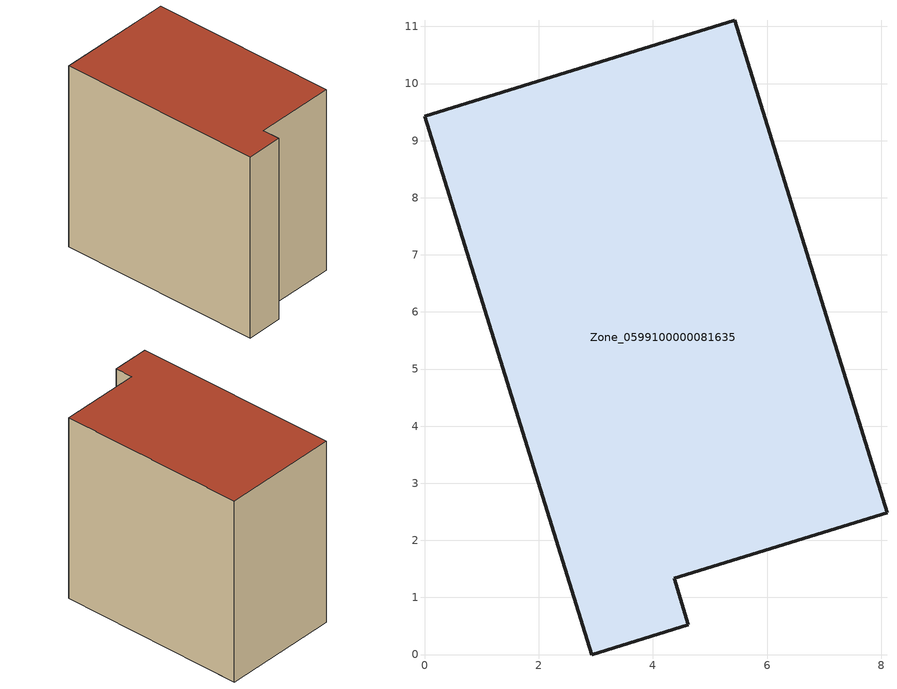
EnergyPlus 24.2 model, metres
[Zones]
Zone_0599100000081635
 floor ground (C_G): 0,9.43 5.43,11.11 8.1,2.48 4.37,1.33 4.62,0.52 2.93,0 z0
 wall outside (C_F): 2.93,0 4.62,0.52 4.37,1.33 8.1,2.48 5.43,11.11 0,9.43 2.93,0 z0:9.03
 roof outside (C_R): 5.43,11.11 0,9.43 2.93,0 4.62,0.52 4.37,1.33 8.1,2.48 z9.03
[BUILDING]
Pand.0599100000081635: North Axis=0; Terrain=City; Loads Convergence Tolerance Value=0.04; Temperature Convergence Tolerance Value=0.4; Solar Distribution=FullExterior; Maximum Number of Warmup Days=25; Minimum Number of Warmup Days=1
[Site:Location]
Rotterdam.The.Hague.AP_ZH_NLD Design_Conditions: Latitude=51.96; Longitude=4.45; Time Zone=1; Elevation=-4.5
[SITE:GROUNDTEMPERATURE:BUILDINGSURFACE]
18, 18, 18, 18, 18, 18, 18, 18, 18, 18, 18, 18
[MATERIAL] Thermal Absorptance=0.9; Solar Absorptance=0.7; Visible Absorptance=0.7
Name | Roughness | Thickness | Conductivity | Density | Specific Heat
G.TI.1975-1991 | MediumSmooth | 0.15 | 0.288461 | 540 | 1210
F.TI.1975-1991 | Rough | 0.3 | 0.230769 | 1920 | 840
R.TI.1975-1991 | MediumRough | 0.2 | 0.153846 | 1500 | 1000
[CONSTRUCTION]
C_G: G.TI.1975-1991
C_F: F.TI.1975-1991
C_R: R.TI.1975-1991
[ZONE]
Zone_0599100000081635: Type=1; Multiplier=1; Ceiling Height=Autocalculate; Volume=Autocalculate; Floor Area=autocalculate; Part of Total Floor Area=Yes
[ZONEINFILTRATION:DESIGNFLOWRATE]
Infil_Zone_0599100000081635: Zone or ZoneList or Space or SpaceList=Zone_0599100000081635; Schedule=AlwaysOn; Design Flow Rate Calculation Method=Flow/Area; Flow Rate per Floor Area=0.003; Constant Term Coefficient=1; Temperature Term Coefficient=0; Velocity Term Coefficient=0; Velocity Squared Term Coefficient=0
[HVACTEMPLATE:ZONE:IDEALLOADSAIRSYSTEM]
Zone_0599100000081635: Maximum Heating Supply Air Temperature=50; Minimum Cooling Supply Air Temperature=13; Maximum Heating Supply Air Humidity Ratio=0.0156; Minimum Cooling Supply Air Humidity Ratio=0.0077; Heating Limit=NoLimit; Cooling Limit=NoLimit; Dehumidification Control Type=ConstantSensibleHeatRatio; Cooling Sensible Heat Ratio=0.7; Dehumidification Setpoint=60; Humidification Control Type=None; Humidification Setpoint=30; Outdoor Air Method=None; Outdoor Air Flow Rate per Person=0.00944; Outdoor Air Flow Rate per Zone Floor Area=0; Outdoor Air Flow Rate per Zone=0; Demand Controlled Ventilation Type=None; Outdoor Air Economizer Type=NoEconomizer; Heat Recovery Type=None; Sensible Heat Recovery Effectiveness=0.7; Latent Heat Recovery Effectiveness=0.65
[ZONECONTROL:THERMOSTAT]
ThermostatControl_Zone_0599100000081635: Zone or ZoneList=Zone_0599100000081635; Control Type Schedule=DualSetpointControlType; Control 1=Thermostat_Zone_0599100000081635; Temperature Difference Between Cutout And Setpoint=0
[THERMOSTATSETPOINT:DUALSETPOINT]
Thermostat_Zone_0599100000081635: Heating Setpoint Temperature Schedule=HeatingSetpoint_Zone_0599100000081635; Cooling Setpoint Temperature Schedule=CoolingSetpoint_Zone_0599100000081635
[SCHEDULE:COMPACT]
HeatingSetpoint_Zone_0599100000081635: Through: 12/31, For: AllDays, Until: 24:00, 21
CoolingSetpoint_Zone_0599100000081635: Through: 12/31, For: AllDays, Until: 24:00, 24
DualSetpointControlType: Through: 12/31, For: AllDays, Until: 24:00, 4
AlwaysOn: Through: 12/31, For: AllDays, Until: 24:00, 1
